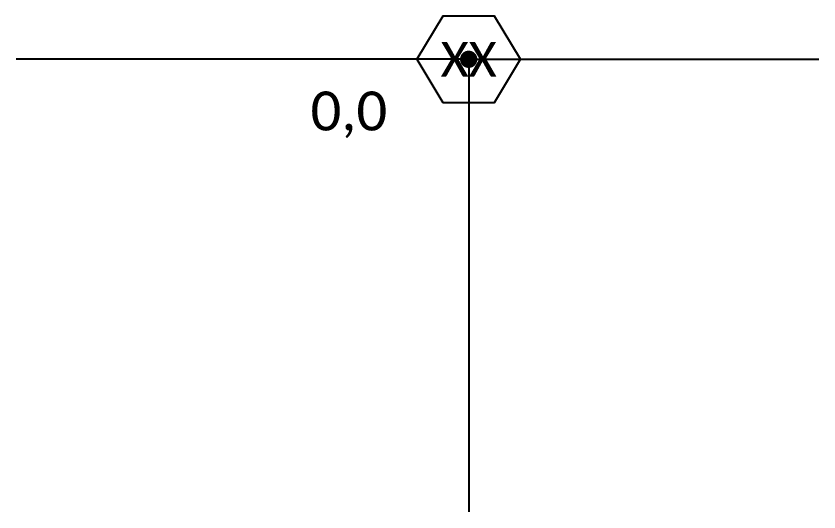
# Model space of a CAD drawing. Header units: inches. Extents: x -4772 to 8114, y -459 to 2752.
# Drawn here: x -52.3 to 40.5, y -52.3 to 5 of the extents above; entities that cross this region are included whole.
import ezdxf
from ezdxf.enums import TextEntityAlignment as Align

# ---------------------------------------------------------------- set-up
doc = ezdxf.new("R2010")
doc.units = ezdxf.units.IN
doc.header["$LTSCALE"] = 24
doc.header["$MEASUREMENT"] = 0
doc.layers.add('FNDN_TEXT', color=2, linetype='Continuous')
doc.styles.add('ARC-TEXT', font='CALIBRI.TTF', dxfattribs={"height": 4.5})

# ---------------------------------------------------------------- blocks, each defined once
blk = doc.blocks.new('CORE_HD_F')
blk.add_lwpolyline([(-3, -5), (3, -5), (6, 0), (3, 5), (-3, 5), (-6, 0), (-3, -5)])
at = {"style": 'ARC-TEXT'}
blk.add_attdef('HD', text='', height=4, dxfattribs=at).set_placement((0, 0), align=Align.MIDDLE_CENTER)
blk = doc.blocks.new('CORE_HDTAG')
blk.add_line((0, 0), (40.5, 0))
at = {"const_width": 1}
blk.add_lwpolyline([(-0.5, 0, 1), (0.5, 0, 1)], format="xyb", close=True, dxfattribs=at)

msp = doc.modelspace()

# ---------------------------------------------------------------- linework, layer by layer
at = {"layer": 'DEFPOINTS', "color": 6}
for q in [(-52.33594, 0), (-52.33594, 0), (0, -52.33594), (0, -52.33594)]:
    msp.add_line((0, 0), q, dxfattribs=at)

# ---------------------------------------------------------------- block references
at = {"layer": 'FNDN_TEXT'}
msp.add_blockref('CORE_HD_F', (0, 0), dxfattribs=at).add_auto_attribs({'HD': 'XX'})
msp.add_blockref('CORE_HDTAG', (0, 0), dxfattribs=at)

# ---------------------------------------------------------------- texts
at = {"layer": 'DEFPOINTS', "color": 6, "style": 'ARC-TEXT', "width": 1.00018}
msp.add_text('0,0', height=4.5, dxfattribs=at).set_placement((-18.28125, -8.22656))
msp.add_text('0,0', height=4.5, dxfattribs=at).set_placement((-18.28125, -8.22656))

doc.saveas('drawing.dxf')
